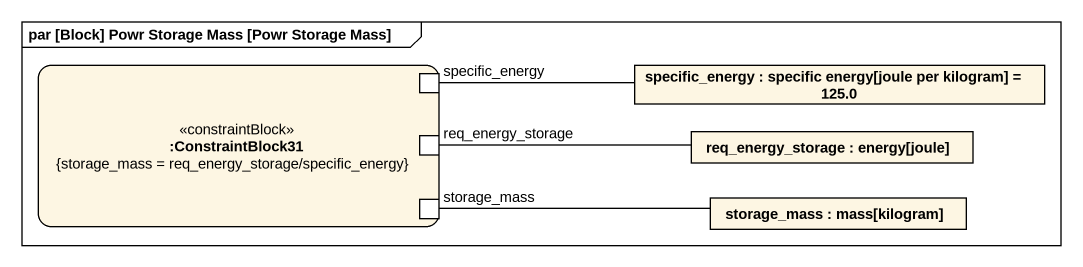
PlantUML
@startuml
mainframe par [Block] Powr Storage Mass [Powr Storage Mass]
rectangle ":ConstraintBlock31\n{storage_mass = req_energy_storage/specific_energy}" as ConstraintBlock31 <<constraintBlock>> {
  port specific_energy
  port req_energy_storage
  port storage_mass
}
rectangle "specific_energy : specific energy[joule per kilogram] = 125.0" as specific_energy_2
rectangle "req_energy_storage : energy[joule]" as req_energy_storage_2
rectangle "storage_mass : mass[kilogram]" as storage_mass_2
specific_energy -right- specific_energy_2
req_energy_storage -right- req_energy_storage_2
storage_mass -right- storage_mass_2
@enduml
